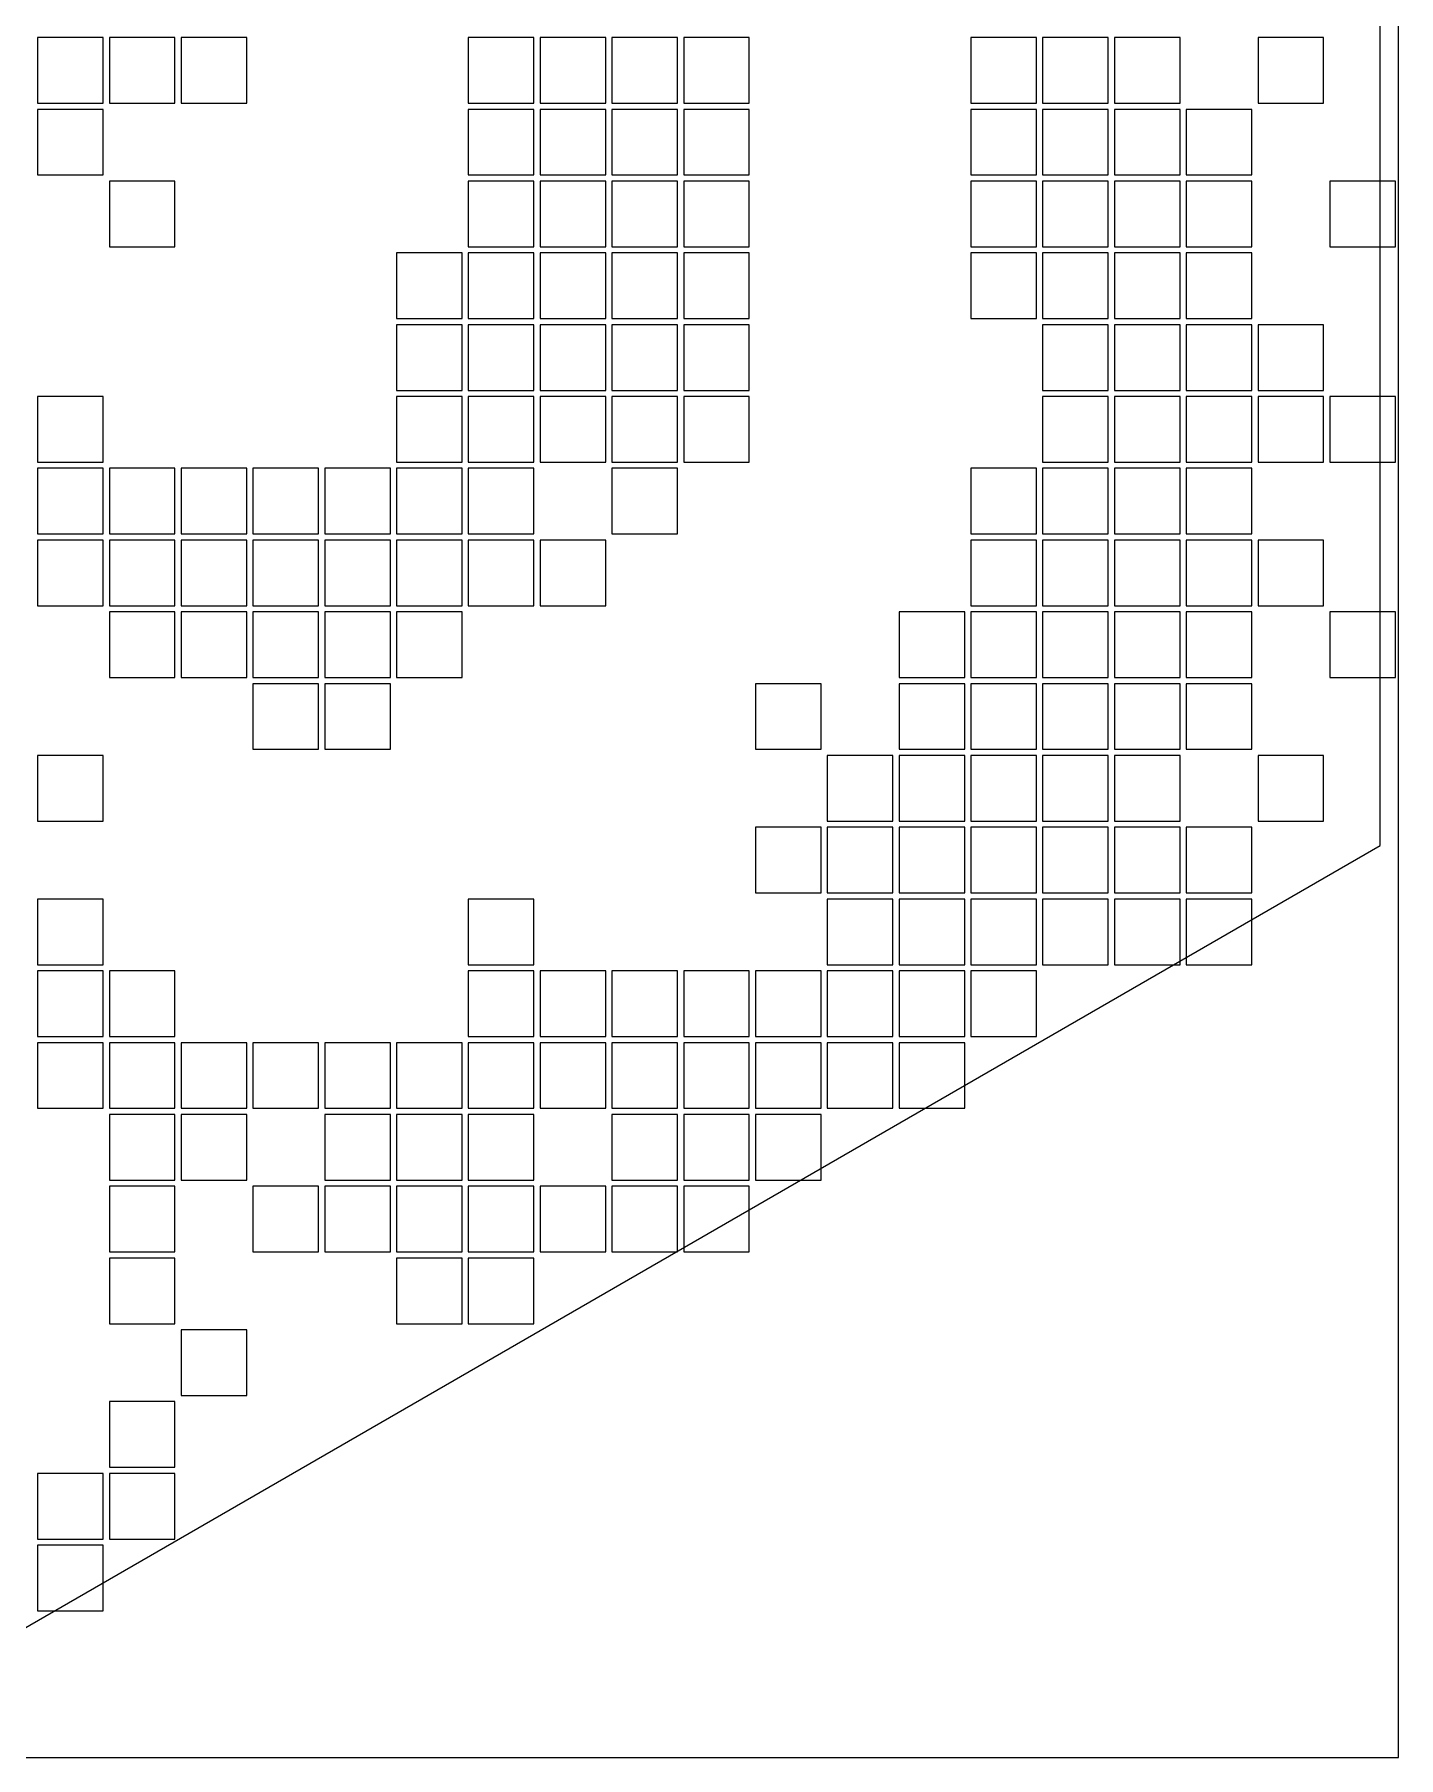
# Model space of a CAD drawing. Extents: x -326 to 326, y -269 to 269.
# Drawn here: x 204.8 to 326.4, y -268.8 to -115.2 of the extents above; entities that cross this region are included whole.
import ezdxf

# ---------------------------------------------------------------- set-up
doc = ezdxf.new("R2010")
doc.units = 0

msp = doc.modelspace()

# ---------------------------------------------------------------- linework, layer by layer
at = {"layer": 'BOARD'}
for p, q in [((326.4, -268.8), (326.4, 268.8)), ((-326.4, -268.8), (326.4, -268.8))]:
    msp.add_line(p, q, dxfattribs=at)
at = {"layer": 'PATCHES'}
for p, q in [((210.925, -115.475), (205.075, -115.475)), ((205.075, -115.475), (205.075, -121.325)), ((210.925, -121.325), (210.925, -115.475)), ((217.325, -115.475), (211.475, -115.475)), ((211.475, -115.475), (211.475, -121.325)), ((217.325, -121.325), (217.325, -115.475)), ((223.725, -115.475), (217.875, -115.475)), ((217.875, -115.475), (217.875, -121.325)), ((223.725, -121.325), (223.725, -115.475)), ((249.325, -115.475), (243.475, -115.475)), ((243.475, -115.475), (243.475, -121.325)), ((249.325, -121.325), (249.325, -115.475)), ((255.725, -115.475), (249.875, -115.475)), ((249.875, -115.475), (249.875, -121.325)), ((255.725, -121.325), (255.725, -115.475)), ((262.125, -115.475), (256.275, -115.475)), ((256.275, -115.475), (256.275, -121.325)), ((262.125, -121.325), (262.125, -115.475)), ((268.525, -115.475), (262.675, -115.475)), ((262.675, -115.475), (262.675, -121.325)), ((268.525, -121.325), (268.525, -115.475)), ((294.125, -115.475), (288.275, -115.475)), ((288.275, -115.475), (288.275, -121.325)), ((294.125, -121.325), (294.125, -115.475)), ((300.525, -115.475), (294.675, -115.475)), ((294.675, -115.475), (294.675, -121.325)), ((300.525, -121.325), (300.525, -115.475)), ((306.925, -115.475), (301.075, -115.475)), ((301.075, -115.475), (301.075, -121.325)), ((306.925, -121.325), (306.925, -115.475)), ((319.725, -115.475), (313.875, -115.475)), ((313.875, -115.475), (313.875, -121.325)), ((319.725, -121.325), (319.725, -115.475)), ((205.075, -121.325), (210.925, -121.325)), ((211.475, -121.325), (217.325, -121.325)), ((217.875, -121.325), (223.725, -121.325)), ((243.475, -121.325), (249.325, -121.325)), ((249.875, -121.325), (255.725, -121.325)), ((256.275, -121.325), (262.125, -121.325)), ((262.675, -121.325), (268.525, -121.325)), ((288.275, -121.325), (294.125, -121.325)), ((294.675, -121.325), (300.525, -121.325)), ((301.075, -121.325), (306.925, -121.325)), ((313.875, -121.325), (319.725, -121.325)), ((210.925, -121.875), (205.075, -121.875)), ((205.075, -121.875), (205.075, -127.725)), ((210.925, -127.725), (210.925, -121.875)), ((249.325, -121.875), (243.475, -121.875)), ((243.475, -121.875), (243.475, -127.725)), ((249.325, -127.725), (249.325, -121.875)), ((255.725, -121.875), (249.875, -121.875)), ((249.875, -121.875), (249.875, -127.725)), ((255.725, -127.725), (255.725, -121.875)), ((262.125, -121.875), (256.275, -121.875)), ((256.275, -121.875), (256.275, -127.725)), ((262.125, -127.725), (262.125, -121.875)), ((268.525, -121.875), (262.675, -121.875)), ((262.675, -121.875), (262.675, -127.725)), ((268.525, -127.725), (268.525, -121.875)), ((294.125, -121.875), (288.275, -121.875)), ((288.275, -121.875), (288.275, -127.725)), ((294.125, -127.725), (294.125, -121.875)), ((300.525, -121.875), (294.675, -121.875)), ((294.675, -121.875), (294.675, -127.725)), ((300.525, -127.725), (300.525, -121.875)), ((306.925, -121.875), (301.075, -121.875)), ((301.075, -121.875), (301.075, -127.725)), ((306.925, -127.725), (306.925, -121.875)), ((313.325, -121.875), (307.475, -121.875)), ((307.475, -121.875), (307.475, -127.725)), ((313.325, -127.725), (313.325, -121.875)), ((205.075, -127.725), (210.925, -127.725)), ((217.325, -128.275), (211.475, -128.275)), ((211.475, -128.275), (211.475, -134.125)), ((217.325, -134.125), (217.325, -128.275)), ((243.475, -127.725), (249.325, -127.725)), ((249.325, -128.275), (243.475, -128.275)), ((243.475, -128.275), (243.475, -134.125)), ((249.325, -134.125), (249.325, -128.275)), ((249.875, -127.725), (255.725, -127.725)), ((255.725, -128.275), (249.875, -128.275)), ((249.875, -128.275), (249.875, -134.125)), ((255.725, -134.125), (255.725, -128.275)), ((256.275, -127.725), (262.125, -127.725)), ((262.125, -128.275), (256.275, -128.275)), ((256.275, -128.275), (256.275, -134.125)), ((262.125, -134.125), (262.125, -128.275)), ((262.675, -127.725), (268.525, -127.725)), ((268.525, -128.275), (262.675, -128.275)), ((262.675, -128.275), (262.675, -134.125)), ((268.525, -134.125), (268.525, -128.275)), ((288.275, -127.725), (294.125, -127.725)), ((294.125, -128.275), (288.275, -128.275)), ((288.275, -128.275), (288.275, -134.125)), ((294.125, -134.125), (294.125, -128.275)), ((294.675, -127.725), (300.525, -127.725)), ((300.525, -128.275), (294.675, -128.275)), ((294.675, -128.275), (294.675, -134.125)), ((300.525, -134.125), (300.525, -128.275)), ((301.075, -127.725), (306.925, -127.725)), ((306.925, -128.275), (301.075, -128.275)), ((301.075, -128.275), (301.075, -134.125)), ((306.925, -134.125), (306.925, -128.275)), ((307.475, -127.725), (313.325, -127.725)), ((313.325, -128.275), (307.475, -128.275)), ((307.475, -128.275), (307.475, -134.125)), ((313.325, -134.125), (313.325, -128.275)), ((326.125, -128.275), (320.275, -128.275)), ((320.275, -128.275), (320.275, -134.125)), ((326.125, -134.125), (326.125, -128.275)), ((211.475, -134.125), (217.325, -134.125)), ((242.925, -134.675), (237.075, -134.675)), ((237.075, -134.675), (237.075, -140.525)), ((242.925, -140.525), (242.925, -134.675)), ((243.475, -134.125), (249.325, -134.125)), ((249.325, -134.675), (243.475, -134.675)), ((243.475, -134.675), (243.475, -140.525)), ((249.325, -140.525), (249.325, -134.675)), ((249.875, -134.125), (255.725, -134.125)), ((255.725, -134.675), (249.875, -134.675)), ((249.875, -134.675), (249.875, -140.525)), ((255.725, -140.525), (255.725, -134.675)), ((256.275, -134.125), (262.125, -134.125)), ((262.125, -134.675), (256.275, -134.675)), ((256.275, -134.675), (256.275, -140.525)), ((262.125, -140.525), (262.125, -134.675)), ((262.675, -134.125), (268.525, -134.125)), ((268.525, -134.675), (262.675, -134.675)), ((262.675, -134.675), (262.675, -140.525)), ((268.525, -140.525), (268.525, -134.675)), ((288.275, -134.125), (294.125, -134.125)), ((294.125, -134.675), (288.275, -134.675)), ((288.275, -134.675), (288.275, -140.525)), ((294.125, -140.525), (294.125, -134.675)), ((294.675, -134.125), (300.525, -134.125)), ((300.525, -134.675), (294.675, -134.675)), ((294.675, -134.675), (294.675, -140.525)), ((300.525, -140.525), (300.525, -134.675)), ((301.075, -134.125), (306.925, -134.125)), ((306.925, -134.675), (301.075, -134.675)), ((301.075, -134.675), (301.075, -140.525)), ((306.925, -140.525), (306.925, -134.675)), ((307.475, -134.125), (313.325, -134.125)), ((313.325, -134.675), (307.475, -134.675)), ((307.475, -134.675), (307.475, -140.525)), ((313.325, -140.525), (313.325, -134.675)), ((320.275, -134.125), (326.125, -134.125)), ((237.075, -140.525), (242.925, -140.525)), ((242.925, -141.075), (237.075, -141.075)), ((237.075, -141.075), (237.075, -146.925)), ((242.925, -146.925), (242.925, -141.075)), ((243.475, -140.525), (249.325, -140.525)), ((249.325, -141.075), (243.475, -141.075)), ((243.475, -141.075), (243.475, -146.925)), ((249.325, -146.925), (249.325, -141.075)), ((249.875, -140.525), (255.725, -140.525)), ((255.725, -141.075), (249.875, -141.075)), ((249.875, -141.075), (249.875, -146.925)), ((255.725, -146.925), (255.725, -141.075)), ((256.275, -140.525), (262.125, -140.525)), ((262.125, -141.075), (256.275, -141.075)), ((256.275, -141.075), (256.275, -146.925)), ((262.125, -146.925), (262.125, -141.075)), ((262.675, -140.525), (268.525, -140.525)), ((268.525, -141.075), (262.675, -141.075)), ((262.675, -141.075), (262.675, -146.925)), ((268.525, -146.925), (268.525, -141.075)), ((288.275, -140.525), (294.125, -140.525)), ((294.675, -140.525), (300.525, -140.525)), ((300.525, -141.075), (294.675, -141.075)), ((294.675, -141.075), (294.675, -146.925)), ((300.525, -146.925), (300.525, -141.075)), ((301.075, -140.525), (306.925, -140.525)), ((306.925, -141.075), (301.075, -141.075)), ((301.075, -141.075), (301.075, -146.925)), ((306.925, -146.925), (306.925, -141.075)), ((307.475, -140.525), (313.325, -140.525)), ((313.325, -141.075), (307.475, -141.075)), ((307.475, -141.075), (307.475, -146.925)), ((313.325, -146.925), (313.325, -141.075)), ((319.725, -141.075), (313.875, -141.075)), ((313.875, -141.075), (313.875, -146.925)), ((319.725, -146.925), (319.725, -141.075)), ((237.075, -146.925), (242.925, -146.925)), ((243.475, -146.925), (249.325, -146.925)), ((249.875, -146.925), (255.725, -146.925)), ((256.275, -146.925), (262.125, -146.925)), ((262.675, -146.925), (268.525, -146.925)), ((294.675, -146.925), (300.525, -146.925)), ((301.075, -146.925), (306.925, -146.925)), ((307.475, -146.925), (313.325, -146.925)), ((313.875, -146.925), (319.725, -146.925)), ((210.925, -147.475), (205.075, -147.475)), ((205.075, -147.475), (205.075, -153.325)), ((210.925, -153.325), (210.925, -147.475)), ((242.925, -147.475), (237.075, -147.475)), ((237.075, -147.475), (237.075, -153.325)), ((242.925, -153.325), (242.925, -147.475)), ((249.325, -147.475), (243.475, -147.475)), ((243.475, -147.475), (243.475, -153.325)), ((249.325, -153.325), (249.325, -147.475)), ((255.725, -147.475), (249.875, -147.475)), ((249.875, -147.475), (249.875, -153.325)), ((255.725, -153.325), (255.725, -147.475)), ((262.125, -147.475), (256.275, -147.475)), ((256.275, -147.475), (256.275, -153.325)), ((262.125, -153.325), (262.125, -147.475)), ((268.525, -147.475), (262.675, -147.475)), ((262.675, -147.475), (262.675, -153.325)), ((268.525, -153.325), (268.525, -147.475)), ((300.525, -147.475), (294.675, -147.475)), ((294.675, -147.475), (294.675, -153.325)), ((300.525, -153.325), (300.525, -147.475)), ((306.925, -147.475), (301.075, -147.475)), ((301.075, -147.475), (301.075, -153.325)), ((306.925, -153.325), (306.925, -147.475)), ((313.325, -147.475), (307.475, -147.475)), ((307.475, -147.475), (307.475, -153.325)), ((313.325, -153.325), (313.325, -147.475)), ((319.725, -147.475), (313.875, -147.475)), ((313.875, -147.475), (313.875, -153.325)), ((319.725, -153.325), (319.725, -147.475)), ((326.125, -147.475), (320.275, -147.475)), ((320.275, -147.475), (320.275, -153.325)), ((326.125, -153.325), (326.125, -147.475)), ((205.075, -153.325), (210.925, -153.325)), ((237.075, -153.325), (242.925, -153.325)), ((243.475, -153.325), (249.325, -153.325)), ((249.875, -153.325), (255.725, -153.325)), ((256.275, -153.325), (262.125, -153.325)), ((262.675, -153.325), (268.525, -153.325)), ((294.675, -153.325), (300.525, -153.325)), ((301.075, -153.325), (306.925, -153.325)), ((307.475, -153.325), (313.325, -153.325)), ((313.875, -153.325), (319.725, -153.325)), ((320.275, -153.325), (326.125, -153.325)), ((210.925, -153.875), (205.075, -153.875)), ((205.075, -153.875), (205.075, -159.725)), ((210.925, -159.725), (210.925, -153.875)), ((217.325, -153.875), (211.475, -153.875)), ((211.475, -153.875), (211.475, -159.725)), ((217.325, -159.725), (217.325, -153.875)), ((223.725, -153.875), (217.875, -153.875)), ((217.875, -153.875), (217.875, -159.725)), ((223.725, -159.725), (223.725, -153.875)), ((230.125, -153.875), (224.275, -153.875)), ((224.275, -153.875), (224.275, -159.725)), ((230.125, -159.725), (230.125, -153.875)), ((236.525, -153.875), (230.675, -153.875)), ((230.675, -153.875), (230.675, -159.725)), ((236.525, -159.725), (236.525, -153.875)), ((242.925, -153.875), (237.075, -153.875)), ((237.075, -153.875), (237.075, -159.725)), ((242.925, -159.725), (242.925, -153.875)), ((249.325, -153.875), (243.475, -153.875)), ((243.475, -153.875), (243.475, -159.725)), ((249.325, -159.725), (249.325, -153.875)), ((262.125, -153.875), (256.275, -153.875)), ((256.275, -153.875), (256.275, -159.725)), ((262.125, -159.725), (262.125, -153.875)), ((294.125, -153.875), (288.275, -153.875)), ((288.275, -153.875), (288.275, -159.725)), ((294.125, -159.725), (294.125, -153.875)), ((300.525, -153.875), (294.675, -153.875)), ((294.675, -153.875), (294.675, -159.725)), ((300.525, -159.725), (300.525, -153.875)), ((306.925, -153.875), (301.075, -153.875)), ((301.075, -153.875), (301.075, -159.725)), ((306.925, -159.725), (306.925, -153.875)), ((313.325, -153.875), (307.475, -153.875)), ((307.475, -153.875), (307.475, -159.725)), ((313.325, -159.725), (313.325, -153.875)), ((205.075, -159.725), (210.925, -159.725)), ((211.475, -159.725), (217.325, -159.725)), ((217.875, -159.725), (223.725, -159.725)), ((224.275, -159.725), (230.125, -159.725)), ((230.675, -159.725), (236.525, -159.725)), ((237.075, -159.725), (242.925, -159.725)), ((243.475, -159.725), (249.325, -159.725)), ((256.275, -159.725), (262.125, -159.725)), ((288.275, -159.725), (294.125, -159.725)), ((294.675, -159.725), (300.525, -159.725)), ((301.075, -159.725), (306.925, -159.725)), ((307.475, -159.725), (313.325, -159.725)), ((210.925, -160.275), (205.075, -160.275)), ((205.075, -160.275), (205.075, -166.125)), ((210.925, -166.125), (210.925, -160.275)), ((217.325, -160.275), (211.475, -160.275)), ((211.475, -160.275), (211.475, -166.125)), ((217.325, -166.125), (217.325, -160.275)), ((223.725, -160.275), (217.875, -160.275)), ((217.875, -160.275), (217.875, -166.125)), ((223.725, -166.125), (223.725, -160.275)), ((230.125, -160.275), (224.275, -160.275)), ((224.275, -160.275), (224.275, -166.125)), ((230.125, -166.125), (230.125, -160.275)), ((236.525, -160.275), (230.675, -160.275)), ((230.675, -160.275), (230.675, -166.125)), ((236.525, -166.125), (236.525, -160.275)), ((242.925, -160.275), (237.075, -160.275)), ((237.075, -160.275), (237.075, -166.125)), ((242.925, -166.125), (242.925, -160.275)), ((249.325, -160.275), (243.475, -160.275)), ((243.475, -160.275), (243.475, -166.125)), ((249.325, -166.125), (249.325, -160.275)), ((255.725, -160.275), (249.875, -160.275)), ((249.875, -160.275), (249.875, -166.125)), ((255.725, -166.125), (255.725, -160.275)), ((294.125, -160.275), (288.275, -160.275)), ((288.275, -160.275), (288.275, -166.125)), ((294.125, -166.125), (294.125, -160.275)), ((300.525, -160.275), (294.675, -160.275)), ((294.675, -160.275), (294.675, -166.125)), ((300.525, -166.125), (300.525, -160.275)), ((306.925, -160.275), (301.075, -160.275)), ((301.075, -160.275), (301.075, -166.125)), ((306.925, -166.125), (306.925, -160.275)), ((313.325, -160.275), (307.475, -160.275)), ((307.475, -160.275), (307.475, -166.125)), ((313.325, -166.125), (313.325, -160.275)), ((319.725, -160.275), (313.875, -160.275)), ((313.875, -160.275), (313.875, -166.125)), ((319.725, -166.125), (319.725, -160.275)), ((205.075, -166.125), (210.925, -166.125)), ((211.475, -166.125), (217.325, -166.125)), ((217.325, -166.675), (211.475, -166.675)), ((211.475, -166.675), (211.475, -172.525)), ((217.325, -172.525), (217.325, -166.675)), ((217.875, -166.125), (223.725, -166.125)), ((223.725, -166.675), (217.875, -166.675)), ((217.875, -166.675), (217.875, -172.525)), ((223.725, -172.525), (223.725, -166.675)), ((224.275, -166.125), (230.125, -166.125)), ((230.125, -166.675), (224.275, -166.675)), ((224.275, -166.675), (224.275, -172.525)), ((230.125, -172.525), (230.125, -166.675)), ((230.675, -166.125), (236.525, -166.125)), ((236.525, -166.675), (230.675, -166.675)), ((230.675, -166.675), (230.675, -172.525)), ((236.525, -172.525), (236.525, -166.675)), ((237.075, -166.125), (242.925, -166.125)), ((242.925, -166.675), (237.075, -166.675)), ((237.075, -166.675), (237.075, -172.525)), ((242.925, -172.525), (242.925, -166.675)), ((243.475, -166.125), (249.325, -166.125)), ((249.875, -166.125), (255.725, -166.125)), ((287.725, -166.675), (281.875, -166.675)), ((281.875, -166.675), (281.875, -172.525)), ((287.725, -172.525), (287.725, -166.675)), ((288.275, -166.125), (294.125, -166.125)), ((294.125, -166.675), (288.275, -166.675)), ((288.275, -166.675), (288.275, -172.525)), ((294.125, -172.525), (294.125, -166.675)), ((294.675, -166.125), (300.525, -166.125)), ((300.525, -166.675), (294.675, -166.675)), ((294.675, -166.675), (294.675, -172.525)), ((300.525, -172.525), (300.525, -166.675)), ((301.075, -166.125), (306.925, -166.125)), ((306.925, -166.675), (301.075, -166.675)), ((301.075, -166.675), (301.075, -172.525)), ((306.925, -172.525), (306.925, -166.675)), ((307.475, -166.125), (313.325, -166.125)), ((313.325, -166.675), (307.475, -166.675)), ((307.475, -166.675), (307.475, -172.525)), ((313.325, -172.525), (313.325, -166.675)), ((313.875, -166.125), (319.725, -166.125)), ((326.125, -166.675), (320.275, -166.675)), ((320.275, -166.675), (320.275, -172.525)), ((326.125, -172.525), (326.125, -166.675)), ((211.475, -172.525), (217.325, -172.525)), ((217.875, -172.525), (223.725, -172.525)), ((224.275, -172.525), (230.125, -172.525)), ((230.125, -173.075), (224.275, -173.075)), ((224.275, -173.075), (224.275, -178.925)), ((230.125, -178.925), (230.125, -173.075)), ((230.675, -172.525), (236.525, -172.525)), ((236.525, -173.075), (230.675, -173.075)), ((230.675, -173.075), (230.675, -178.925)), ((236.525, -178.925), (236.525, -173.075)), ((237.075, -172.525), (242.925, -172.525)), ((274.925, -173.075), (269.075, -173.075)), ((269.075, -173.075), (269.075, -178.925)), ((274.925, -178.925), (274.925, -173.075)), ((281.875, -172.525), (287.725, -172.525)), ((287.725, -173.075), (281.875, -173.075)), ((281.875, -173.075), (281.875, -178.925)), ((287.725, -178.925), (287.725, -173.075)), ((288.275, -172.525), (294.125, -172.525)), ((294.125, -173.075), (288.275, -173.075)), ((288.275, -173.075), (288.275, -178.925)), ((294.125, -178.925), (294.125, -173.075)), ((294.675, -172.525), (300.525, -172.525)), ((300.525, -173.075), (294.675, -173.075)), ((294.675, -173.075), (294.675, -178.925)), ((300.525, -178.925), (300.525, -173.075)), ((301.075, -172.525), (306.925, -172.525)), ((306.925, -173.075), (301.075, -173.075)), ((301.075, -173.075), (301.075, -178.925)), ((306.925, -178.925), (306.925, -173.075)), ((307.475, -172.525), (313.325, -172.525)), ((313.325, -173.075), (307.475, -173.075)), ((307.475, -173.075), (307.475, -178.925)), ((313.325, -178.925), (313.325, -173.075)), ((320.275, -172.525), (326.125, -172.525)), ((210.925, -179.475), (205.075, -179.475)), ((205.075, -179.475), (205.075, -185.325)), ((210.925, -185.325), (210.925, -179.475)), ((224.275, -178.925), (230.125, -178.925)), ((230.675, -178.925), (236.525, -178.925)), ((269.075, -178.925), (274.925, -178.925)), ((281.325, -179.475), (275.475, -179.475)), ((275.475, -179.475), (275.475, -185.325)), ((281.325, -185.325), (281.325, -179.475)), ((281.875, -178.925), (287.725, -178.925)), ((287.725, -179.475), (281.875, -179.475)), ((281.875, -179.475), (281.875, -185.325)), ((287.725, -185.325), (287.725, -179.475)), ((288.275, -178.925), (294.125, -178.925)), ((294.125, -179.475), (288.275, -179.475)), ((288.275, -179.475), (288.275, -185.325)), ((294.125, -185.325), (294.125, -179.475)), ((294.675, -178.925), (300.525, -178.925)), ((300.525, -179.475), (294.675, -179.475)), ((294.675, -179.475), (294.675, -185.325)), ((300.525, -185.325), (300.525, -179.475)), ((301.075, -178.925), (306.925, -178.925)), ((306.925, -179.475), (301.075, -179.475)), ((301.075, -179.475), (301.075, -185.325)), ((306.925, -185.325), (306.925, -179.475)), ((307.475, -178.925), (313.325, -178.925)), ((319.725, -179.475), (313.875, -179.475)), ((313.875, -179.475), (313.875, -185.325)), ((319.725, -185.325), (319.725, -179.475)), ((205.075, -185.325), (210.925, -185.325)), ((275.475, -185.325), (281.325, -185.325)), ((281.875, -185.325), (287.725, -185.325)), ((288.275, -185.325), (294.125, -185.325)), ((294.675, -185.325), (300.525, -185.325)), ((301.075, -185.325), (306.925, -185.325)), ((313.875, -185.325), (319.725, -185.325)), ((274.925, -185.875), (269.075, -185.875)), ((269.075, -185.875), (269.075, -191.725)), ((274.925, -191.725), (274.925, -185.875)), ((281.325, -185.875), (275.475, -185.875)), ((275.475, -185.875), (275.475, -191.725)), ((281.325, -191.725), (281.325, -185.875)), ((287.725, -185.875), (281.875, -185.875)), ((281.875, -185.875), (281.875, -191.725)), ((287.725, -191.725), (287.725, -185.875)), ((294.125, -185.875), (288.275, -185.875)), ((288.275, -185.875), (288.275, -191.725)), ((294.125, -191.725), (294.125, -185.875)), ((300.525, -185.875), (294.675, -185.875)), ((294.675, -185.875), (294.675, -191.725)), ((300.525, -191.725), (300.525, -185.875)), ((306.925, -185.875), (301.075, -185.875)), ((301.075, -185.875), (301.075, -191.725)), ((306.925, -191.725), (306.925, -185.875)), ((313.325, -185.875), (307.475, -185.875)), ((307.475, -185.875), (307.475, -191.725)), ((313.325, -191.725), (313.325, -185.875)), ((269.075, -191.725), (274.925, -191.725)), ((275.475, -191.725), (281.325, -191.725)), ((281.875, -191.725), (287.725, -191.725)), ((288.275, -191.725), (294.125, -191.725)), ((294.675, -191.725), (300.525, -191.725)), ((301.075, -191.725), (306.925, -191.725)), ((307.475, -191.725), (313.325, -191.725)), ((210.925, -192.275), (205.075, -192.275)), ((205.075, -192.275), (205.075, -198.125)), ((210.925, -198.125), (210.925, -192.275)), ((249.325, -192.275), (243.475, -192.275)), ((243.475, -192.275), (243.475, -198.125)), ((249.325, -198.125), (249.325, -192.275)), ((281.325, -192.275), (275.475, -192.275)), ((275.475, -192.275), (275.475, -198.125)), ((281.325, -198.125), (281.325, -192.275)), ((287.725, -192.275), (281.875, -192.275)), ((281.875, -192.275), (281.875, -198.125)), ((287.725, -198.125), (287.725, -192.275)), ((294.125, -192.275), (288.275, -192.275)), ((288.275, -192.275), (288.275, -198.125)), ((294.125, -198.125), (294.125, -192.275)), ((300.525, -192.275), (294.675, -192.275)), ((294.675, -192.275), (294.675, -198.125)), ((300.525, -198.125), (300.525, -192.275)), ((306.925, -192.275), (301.075, -192.275)), ((301.075, -192.275), (301.075, -198.125)), ((306.925, -198.125), (306.925, -192.275)), ((313.325, -192.275), (307.475, -192.275)), ((307.475, -192.275), (307.475, -198.125)), ((313.325, -198.125), (313.325, -192.275)), ((205.075, -198.125), (210.925, -198.125)), ((243.475, -198.125), (249.325, -198.125)), ((275.475, -198.125), (281.325, -198.125)), ((281.875, -198.125), (287.725, -198.125)), ((288.275, -198.125), (294.125, -198.125)), ((294.675, -198.125), (300.525, -198.125)), ((301.075, -198.125), (306.925, -198.125)), ((307.475, -198.125), (313.325, -198.125)), ((210.925, -198.675), (205.075, -198.675)), ((205.075, -198.675), (205.075, -204.525)), ((210.925, -204.525), (210.925, -198.675)), ((217.325, -198.675), (211.475, -198.675)), ((211.475, -198.675), (211.475, -204.525)), ((217.325, -204.525), (217.325, -198.675)), ((249.325, -198.675), (243.475, -198.675)), ((243.475, -198.675), (243.475, -204.525)), ((249.325, -204.525), (249.325, -198.675)), ((255.725, -198.675), (249.875, -198.675)), ((249.875, -198.675), (249.875, -204.525)), ((255.725, -204.525), (255.725, -198.675)), ((262.125, -198.675), (256.275, -198.675)), ((256.275, -198.675), (256.275, -204.525)), ((262.125, -204.525), (262.125, -198.675)), ((268.525, -198.675), (262.675, -198.675)), ((262.675, -198.675), (262.675, -204.525)), ((268.525, -204.525), (268.525, -198.675)), ((274.925, -198.675), (269.075, -198.675)), ((269.075, -198.675), (269.075, -204.525)), ((274.925, -204.525), (274.925, -198.675)), ((281.325, -198.675), (275.475, -198.675)), ((275.475, -198.675), (275.475, -204.525)), ((281.325, -204.525), (281.325, -198.675)), ((287.725, -198.675), (281.875, -198.675)), ((281.875, -198.675), (281.875, -204.525)), ((287.725, -204.525), (287.725, -198.675)), ((294.125, -198.675), (288.275, -198.675)), ((288.275, -198.675), (288.275, -204.525)), ((294.125, -204.525), (294.125, -198.675)), ((205.075, -204.525), (210.925, -204.525)), ((210.925, -205.075), (205.075, -205.075)), ((205.075, -205.075), (205.075, -210.925)), ((210.925, -210.925), (210.925, -205.075)), ((211.475, -204.525), (217.325, -204.525)), ((217.325, -205.075), (211.475, -205.075)), ((211.475, -205.075), (211.475, -210.925)), ((217.325, -210.925), (217.325, -205.075)), ((223.725, -205.075), (217.875, -205.075)), ((217.875, -205.075), (217.875, -210.925)), ((223.725, -210.925), (223.725, -205.075)), ((230.125, -205.075), (224.275, -205.075)), ((224.275, -205.075), (224.275, -210.925)), ((230.125, -210.925), (230.125, -205.075)), ((236.525, -205.075), (230.675, -205.075)), ((230.675, -205.075), (230.675, -210.925)), ((236.525, -210.925), (236.525, -205.075)), ((242.925, -205.075), (237.075, -205.075)), ((237.075, -205.075), (237.075, -210.925)), ((242.925, -210.925), (242.925, -205.075)), ((243.475, -204.525), (249.325, -204.525)), ((249.325, -205.075), (243.475, -205.075)), ((243.475, -205.075), (243.475, -210.925)), ((249.325, -210.925), (249.325, -205.075)), ((249.875, -204.525), (255.725, -204.525)), ((255.725, -205.075), (249.875, -205.075)), ((249.875, -205.075), (249.875, -210.925)), ((255.725, -210.925), (255.725, -205.075)), ((256.275, -204.525), (262.125, -204.525)), ((262.125, -205.075), (256.275, -205.075)), ((256.275, -205.075), (256.275, -210.925)), ((262.125, -210.925), (262.125, -205.075)), ((262.675, -204.525), (268.525, -204.525)), ((268.525, -205.075), (262.675, -205.075)), ((262.675, -205.075), (262.675, -210.925)), ((268.525, -210.925), (268.525, -205.075)), ((269.075, -204.525), (274.925, -204.525)), ((274.925, -205.075), (269.075, -205.075)), ((269.075, -205.075), (269.075, -210.925)), ((274.925, -210.925), (274.925, -205.075)), ((275.475, -204.525), (281.325, -204.525)), ((281.325, -205.075), (275.475, -205.075)), ((275.475, -205.075), (275.475, -210.925)), ((281.325, -210.925), (281.325, -205.075)), ((281.875, -204.525), (287.725, -204.525)), ((287.725, -205.075), (281.875, -205.075)), ((281.875, -205.075), (281.875, -210.925)), ((287.725, -210.925), (287.725, -205.075)), ((288.275, -204.525), (294.125, -204.525)), ((205.075, -210.925), (210.925, -210.925)), ((211.475, -210.925), (217.325, -210.925)), ((217.325, -211.475), (211.475, -211.475)), ((211.475, -211.475), (211.475, -217.325)), ((217.325, -217.325), (217.325, -211.475)), ((217.875, -210.925), (223.725, -210.925)), ((223.725, -211.475), (217.875, -211.475)), ((217.875, -211.475), (217.875, -217.325)), ((223.725, -217.325), (223.725, -211.475)), ((224.275, -210.925), (230.125, -210.925)), ((230.675, -210.925), (236.525, -210.925)), ((236.525, -211.475), (230.675, -211.475)), ((230.675, -211.475), (230.675, -217.325)), ((236.525, -217.325), (236.525, -211.475)), ((237.075, -210.925), (242.925, -210.925)), ((242.925, -211.475), (237.075, -211.475)), ((237.075, -211.475), (237.075, -217.325)), ((242.925, -217.325), (242.925, -211.475)), ((243.475, -210.925), (249.325, -210.925)), ((249.325, -211.475), (243.475, -211.475)), ((243.475, -211.475), (243.475, -217.325)), ((249.325, -217.325), (249.325, -211.475)), ((249.875, -210.925), (255.725, -210.925)), ((256.275, -210.925), (262.125, -210.925)), ((262.125, -211.475), (256.275, -211.475)), ((256.275, -211.475), (256.275, -217.325)), ((262.125, -217.325), (262.125, -211.475)), ((262.675, -210.925), (268.525, -210.925)), ((268.525, -211.475), (262.675, -211.475)), ((262.675, -211.475), (262.675, -217.325)), ((268.525, -217.325), (268.525, -211.475)), ((269.075, -210.925), (274.925, -210.925)), ((274.925, -211.475), (269.075, -211.475)), ((269.075, -211.475), (269.075, -217.325)), ((274.925, -217.325), (274.925, -211.475)), ((275.475, -210.925), (281.325, -210.925)), ((281.875, -210.925), (287.725, -210.925)), ((211.475, -217.325), (217.325, -217.325)), ((217.325, -217.875), (211.475, -217.875)), ((211.475, -217.875), (211.475, -223.725)), ((217.325, -223.725), (217.325, -217.875)), ((217.875, -217.325), (223.725, -217.325)), ((230.125, -217.875), (224.275, -217.875)), ((224.275, -217.875), (224.275, -223.725)), ((230.125, -223.725), (230.125, -217.875)), ((230.675, -217.325), (236.525, -217.325)), ((236.525, -217.875), (230.675, -217.875)), ((230.675, -217.875), (230.675, -223.725)), ((236.525, -223.725), (236.525, -217.875)), ((237.075, -217.325), (242.925, -217.325)), ((242.925, -217.875), (237.075, -217.875)), ((237.075, -217.875), (237.075, -223.725)), ((242.925, -223.725), (242.925, -217.875)), ((243.475, -217.325), (249.325, -217.325)), ((249.325, -217.875), (243.475, -217.875)), ((243.475, -217.875), (243.475, -223.725)), ((249.325, -223.725), (249.325, -217.875)), ((255.725, -217.875), (249.875, -217.875)), ((249.875, -217.875), (249.875, -223.725)), ((255.725, -223.725), (255.725, -217.875)), ((256.275, -217.325), (262.125, -217.325)), ((262.125, -217.875), (256.275, -217.875)), ((256.275, -217.875), (256.275, -223.725)), ((262.125, -223.725), (262.125, -217.875)), ((262.675, -217.325), (268.525, -217.325)), ((268.525, -217.875), (262.675, -217.875)), ((262.675, -217.875), (262.675, -223.725)), ((268.525, -223.725), (268.525, -217.875)), ((269.075, -217.325), (274.925, -217.325)), ((211.475, -223.725), (217.325, -223.725)), ((224.275, -223.725), (230.125, -223.725)), ((230.675, -223.725), (236.525, -223.725)), ((237.075, -223.725), (242.925, -223.725)), ((243.475, -223.725), (249.325, -223.725)), ((249.875, -223.725), (255.725, -223.725)), ((256.275, -223.725), (262.125, -223.725)), ((262.675, -223.725), (268.525, -223.725)), ((217.325, -224.275), (211.475, -224.275)), ((211.475, -224.275), (211.475, -230.125)), ((217.325, -230.125), (217.325, -224.275)), ((242.925, -224.275), (237.075, -224.275)), ((237.075, -224.275), (237.075, -230.125)), ((242.925, -230.125), (242.925, -224.275)), ((249.325, -224.275), (243.475, -224.275)), ((243.475, -224.275), (243.475, -230.125)), ((249.325, -230.125), (249.325, -224.275)), ((211.475, -230.125), (217.325, -230.125)), ((237.075, -230.125), (242.925, -230.125)), ((243.475, -230.125), (249.325, -230.125)), ((223.725, -230.675), (217.875, -230.675)), ((217.875, -230.675), (217.875, -236.525)), ((223.725, -236.525), (223.725, -230.675)), ((217.875, -236.525), (223.725, -236.525)), ((217.325, -237.075), (211.475, -237.075)), ((211.475, -237.075), (211.475, -242.925)), ((217.325, -242.925), (217.325, -237.075)), ((210.925, -243.475), (205.075, -243.475)), ((205.075, -243.475), (205.075, -249.325)), ((210.925, -249.325), (210.925, -243.475)), ((211.475, -242.925), (217.325, -242.925)), ((217.325, -243.475), (211.475, -243.475)), ((211.475, -243.475), (211.475, -249.325)), ((217.325, -249.325), (217.325, -243.475)), ((205.075, -249.325), (210.925, -249.325)), ((210.925, -249.875), (205.075, -249.875)), ((205.075, -249.875), (205.075, -255.725)), ((210.925, -255.725), (210.925, -249.875)), ((211.475, -249.325), (217.325, -249.325)), ((205.075, -255.725), (210.925, -255.725))]:
    msp.add_line(p, q, dxfattribs=at)
at = {"layer": 'PORTS'}
for p, q in [((324.76, -187.5), (324.76, -37.5)), ((194.856, -262.5), (324.76, -187.5))]:
    msp.add_line(p, q, dxfattribs=at)

doc.saveas('drawing.dxf')
